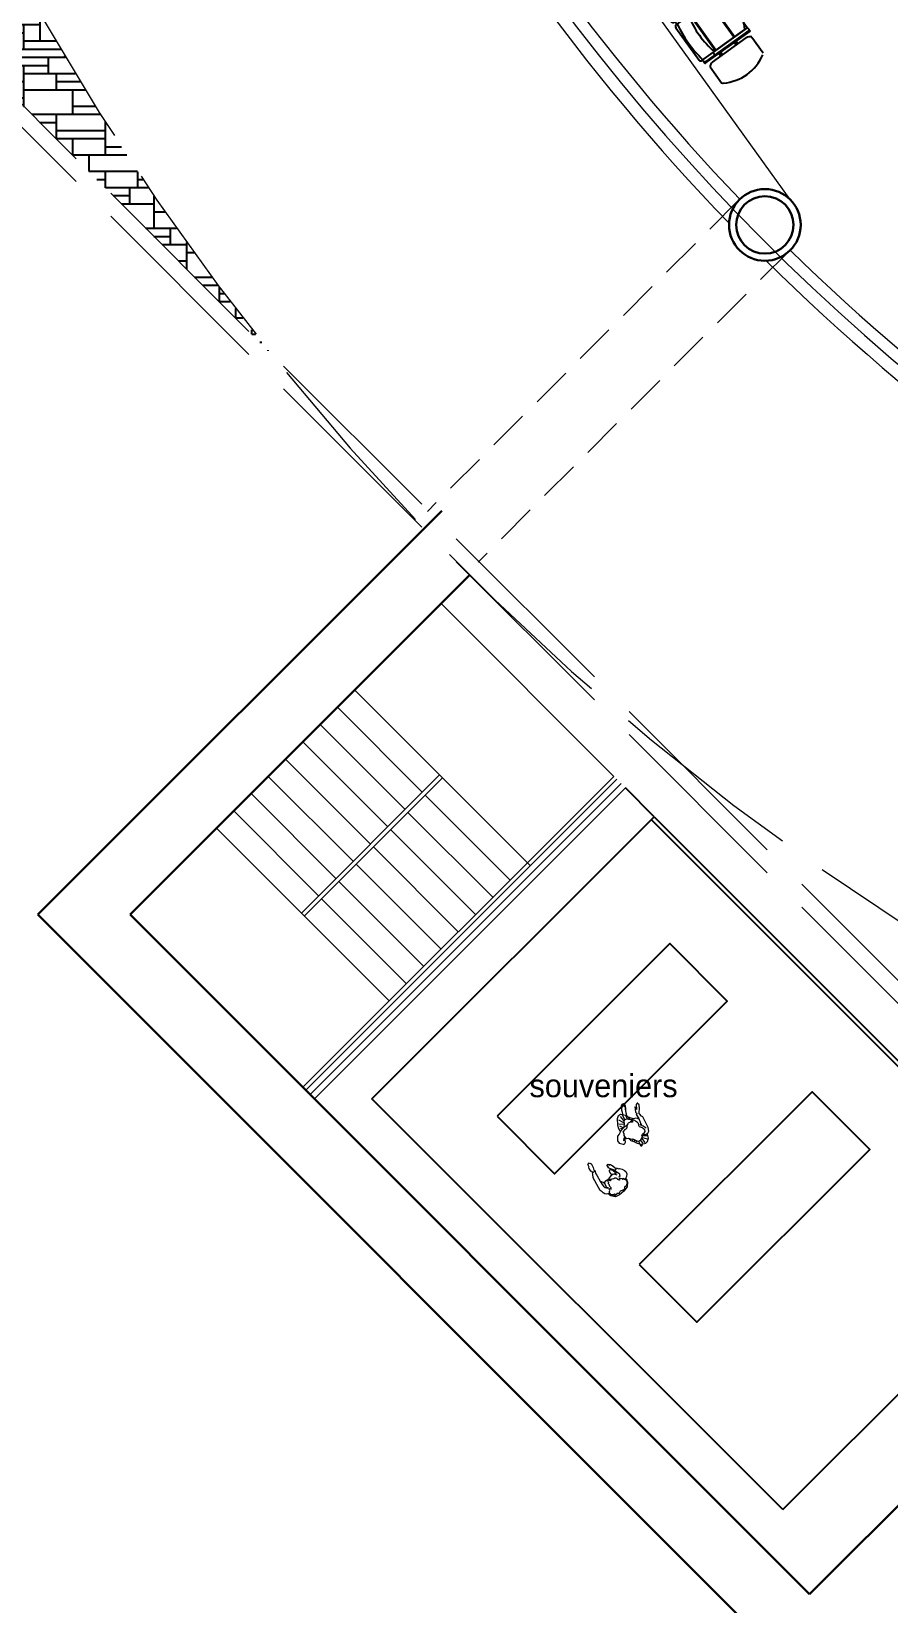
# Model space of a CAD drawing. Header units: millimetres. Extents: x 383 to 523, y 252 to 344.
# Drawn here: x 400.26 to 410.78, y 261.75 to 281.05 of the extents above; entities that cross this region are included whole.
import ezdxf

# ---------------------------------------------------------------- set-up
doc = ezdxf.new("R2010")
doc.units = ezdxf.units.MM
doc.header["$MEASUREMENT"] = 0
for name, pattern in [('ACAD_ISO02W100', [15, 12, -3]), ('ACAD_ISO04W100', [30, 24, -3, 0, -3]), ('DASHED', [0.75, 0.5, -0.25]), ('HIDDEN2', [4.7625, 3.175, -1.5875])]:
    doc.linetypes.add(name, pattern=pattern)
for name, color, linetype, lineweight in [('cubierta', 1, 'ACAD_ISO02W100', 15), ('ejes', 2, 'ACAD_ISO04W100', 13), ('muros', 5, 'Continuous', 30)]:
    doc.layers.add(name, color=color, linetype=linetype, lineweight=lineweight)
doc.layers.add('letreros', color=6, linetype='Continuous')
doc.layers.add('muebles', color=193, linetype='Continuous')

# ---------------------------------------------------------------- blocks, each defined once
blk = doc.blocks.new('banca')
at = {"layer": 'muebles'}
for p, q in [((-1.501, 0), (-1.991, 0)), ((-0.921, 0), (-1.411, 0)), ((-0.338, 0), (-0.828, 0)), ((0.245, 0), (-0.245, 0)), ((0.828, 0), (0.338, 0)), ((1.411, 0), (0.921, 0)), ((-2.138, -0.061), (-2.378, -0.061)), ((-2.108, -0.121), (-2.108, -0.631)), ((-2.068, -0.04), (-2.068, -0.712)), ((-2.056, -0.037), (-2.065, -0.037)), ((-2.056, -0.063), (-2.056, -0.037)), ((-2.056, -0.063), (-2.056, -0.713)), ((-2.016, -0.025), (-2.016, -0.716)), ((-1.476, -0.025), (-1.476, -0.716)), ((-1.436, -0.025), (-1.436, -0.716)), ((-0.896, -0.025), (-0.896, -0.716)), ((-0.856, -0.026), (-0.856, -0.716)), ((-0.313, -0.025), (-0.313, -0.716)), ((-0.273, -0.026), (-0.273, -0.716)), ((0.27, -0.025), (0.27, -0.716)), ((0.31, -0.026), (0.31, -0.716)), ((0.853, -0.025), (0.853, -0.716)), ((0.893, -0.026), (0.893, -0.716)), ((1.436, -0.025), (1.436, -0.716)), ((1.476, -0.026), (1.476, -0.716)), ((1.991, -0.003), (1.501, -0.003)), ((2.016, -0.03), (2.016, -0.719)), ((2.056, -0.043), (2.056, -0.04)), ((2.056, -0.04), (2.065, -0.041)), ((2.056, -0.066), (2.056, -0.04)), ((2.056, -0.693), (2.056, -0.043)), ((2.056, -0.05), (2.056, -0.047)), ((2.056, -0.066), (2.056, -0.716)), ((2.068, -0.716), (2.068, -0.044)), ((2.108, -0.125), (2.108, -0.635)), ((2.138, -0.065), (2.378, -0.065)), ((-2.108, -0.247), (-2.068, -0.247)), ((-2.108, -0.273), (-2.068, -0.273)), ((-2.013, -0.214), (-2.013, -0.677)), ((-2.013, -0.231), (-1.479, -0.231)), ((-2.013, -0.239), (-1.479, -0.239)), ((-1.479, -0.214), (-1.479, -0.677)), ((-1.433, -0.214), (-1.433, -0.677)), ((-1.433, -0.231), (-0.899, -0.231)), ((-1.433, -0.239), (-0.899, -0.239)), ((-0.899, -0.214), (-0.899, -0.677)), ((-0.853, -0.214), (-0.853, -0.677)), ((-0.85, -0.231), (-0.316, -0.231)), ((-0.85, -0.239), (-0.316, -0.239)), ((-0.316, -0.214), (-0.316, -0.677)), ((-0.27, -0.214), (-0.27, -0.677)), ((-0.267, -0.231), (0.267, -0.231)), ((-0.267, -0.239), (0.267, -0.239)), ((0.267, -0.214), (0.267, -0.677)), ((0.313, -0.214), (0.313, -0.677)), ((0.316, -0.231), (0.85, -0.231)), ((0.316, -0.239), (0.85, -0.239)), ((0.85, -0.214), (0.85, -0.677)), ((0.896, -0.214), (0.896, -0.677)), ((0.899, -0.231), (1.433, -0.231)), ((0.899, -0.239), (1.433, -0.239)), ((1.433, -0.214), (1.433, -0.677)), ((1.479, -0.214), (1.479, -0.677)), ((2.013, -0.235), (1.479, -0.235)), ((2.013, -0.242), (1.479, -0.242)), ((2.013, -0.218), (2.013, -0.681)), ((2.108, -0.251), (2.068, -0.251)), ((2.108, -0.276), (2.068, -0.276)), ((-2.108, -0.48), (-2.068, -0.48)), ((-2.108, -0.505), (-2.068, -0.505)), ((-2.013, -0.513), (-1.479, -0.513)), ((-2.013, -0.521), (-1.479, -0.521)), ((-1.433, -0.513), (-0.899, -0.513)), ((-1.433, -0.521), (-0.899, -0.521)), ((-0.85, -0.513), (-0.316, -0.513)), ((-0.85, -0.521), (-0.316, -0.521)), ((-0.267, -0.513), (0.267, -0.513)), ((-0.267, -0.521), (0.267, -0.521)), ((0.316, -0.513), (0.85, -0.513)), ((0.316, -0.521), (0.85, -0.521)), ((0.899, -0.513), (1.433, -0.513)), ((0.899, -0.521), (1.433, -0.521)), ((2.013, -0.517), (1.479, -0.517)), ((2.013, -0.524), (1.479, -0.524)), ((2.108, -0.483), (2.068, -0.483)), ((2.108, -0.509), (2.068, -0.509)), ((-2.138, -0.691), (-2.378, -0.691)), ((-2.056, -0.716), (-2.065, -0.715)), ((-2.056, -0.713), (-2.056, -0.716)), ((-2.016, -0.712), (-1.943, -0.712)), ((-1.594, -0.723), (-1.896, -0.723)), ((-1.547, -0.712), (-1.476, -0.712)), ((-1.436, -0.712), (-1.363, -0.712)), ((-1.014, -0.723), (-1.316, -0.723)), ((-0.967, -0.712), (-0.896, -0.712)), ((-0.853, -0.712), (-0.78, -0.712)), ((-0.431, -0.723), (-0.733, -0.723)), ((-0.384, -0.712), (-0.313, -0.712)), ((-0.27, -0.712), (-0.197, -0.712)), ((0.152, -0.723), (-0.15, -0.723)), ((0.199, -0.712), (0.27, -0.712)), ((0.313, -0.712), (0.386, -0.712)), ((0.735, -0.723), (0.433, -0.723)), ((0.782, -0.712), (0.853, -0.712)), ((0.896, -0.712), (0.969, -0.712)), ((1.318, -0.723), (1.016, -0.723)), ((1.365, -0.712), (1.436, -0.712)), ((1.476, -0.716), (1.549, -0.716)), ((1.898, -0.726), (1.596, -0.726)), ((1.945, -0.716), (2.016, -0.716)), ((2.056, -0.693), (2.056, -0.719)), ((2.056, -0.716), (2.056, -0.719)), ((2.056, -0.719), (2.065, -0.719)), ((2.138, -0.695), (2.378, -0.695))]:
    blk.add_line(p, q, dxfattribs=at)
for points in [[(-2.065, -0.037), (-2.066, -0.037), (-2.066, -0.037), (-2.067, -0.037), (-2.067, -0.038), (-2.067, -0.038), (-2.067, -0.038), (-2.068, -0.038), (-2.068, -0.039), (-2.068, -0.039), (-2.068, -0.04)], [(2.065, -0.041), (2.066, -0.041), (2.066, -0.041), (2.067, -0.041), (2.067, -0.041), (2.067, -0.042), (2.068, -0.042), (2.068, -0.043), (2.068, -0.043), (2.068, -0.044)], [(-2.065, -0.715), (-2.066, -0.715), (-2.066, -0.715), (-2.067, -0.715), (-2.067, -0.715), (-2.067, -0.714), (-2.068, -0.714), (-2.068, -0.713), (-2.068, -0.713), (-2.068, -0.712)], [(2.065, -0.719), (2.066, -0.719), (2.066, -0.719), (2.067, -0.719), (2.067, -0.718), (2.067, -0.718), (2.067, -0.718), (2.068, -0.718), (2.068, -0.717), (2.068, -0.717), (2.068, -0.716)]]:
    blk.add_lwpolyline(points, dxfattribs=at)
for centre, radius, start, end in [((-1.991, -0.025), 0.025, 90, 180), ((-1.501, -0.025), 0.025, 0, 90), ((-1.411, -0.025), 0.025, 90, 180), ((-0.921, -0.025), 0.025, 0, 90), ((-0.828, -0.025), 0.025, 90, 180), ((-0.338, -0.025), 0.025, 0, 90), ((-0.245, -0.025), 0.025, 90, 180), ((0.245, -0.025), 0.025, 0, 90), ((0.338, -0.025), 0.025, 90, 180), ((0.828, -0.025), 0.025, 0, 90), ((0.921, -0.025), 0.025, 90, 180), ((1.411, -0.025), 0.025, 0, 90), ((-1.909, -0.376), 0.569, 148.6643, 211.6638), ((-2.321, -0.127), 0.0874, 130.8585, 149.9755), ((-2.195, -0.127), 0.0874, 3.9886, 49.1415), ((-2.036, -0.136), 0.101, 78.5788, 101.4212), ((-1.746, -1.423), 1.407, 78.9336, 101.0664), ((-1.746, -1.257), 1.076, 75.4632, 104.5368), ((-1.456, -0.136), 0.101, 78.5788, 101.4212), ((-1.166, -1.423), 1.407, 78.9336, 101.0664), ((-1.166, -1.257), 1.076, 75.4632, 104.5368), ((-0.876, -0.136), 0.101, 78.5788, 101.4212), ((-0.583, -1.423), 1.407, 78.9336, 101.0664), ((-0.583, -1.257), 1.076, 75.4632, 104.5368), ((-0.293, -0.136), 0.101, 78.5788, 101.4212), ((0, -1.423), 1.407, 78.9336, 101.0664), ((0, -1.257), 1.076, 75.4632, 104.5368), ((0.29, -0.136), 0.101, 78.5788, 101.4212), ((0.583, -1.423), 1.407, 78.9336, 101.0664), ((0.583, -1.257), 1.076, 75.4632, 104.5368), ((0.873, -0.136), 0.101, 78.5788, 101.4212), ((1.166, -1.423), 1.407, 78.9336, 101.0664), ((1.166, -1.257), 1.076, 75.4632, 104.5368), ((1.456, -0.136), 0.101, 78.5788, 101.4212), ((1.501, -0.028), 0.025, 90, 180), ((1.746, -1.427), 1.407, 78.9336, 101.0664), ((1.746, -1.26), 1.076, 75.4632, 104.5368), ((1.991, -0.028), 0.025, 0, 90), ((2.036, -0.139), 0.101, 78.5788, 101.4212), ((2.195, -0.131), 0.0874, 130.8585, 176.0114), ((2.321, -0.131), 0.0874, 30.0245, 49.1415), ((1.909, -0.38), 0.569, 328.3362, 31.3357), ((-2.036, -0.128), 0.0699, 253.3653, 286.6347), ((-1.456, -0.154), 0.0699, 253.3653, 286.6347), ((-0.876, -0.154), 0.0699, 253.3653, 286.6347), ((-0.293, -0.154), 0.0699, 253.3653, 286.6347), ((0.29, -0.154), 0.0699, 253.3653, 286.6347), ((0.873, -0.154), 0.0699, 253.3653, 286.6347), ((1.456, -0.154), 0.0699, 253.3653, 286.6347), ((2.036, -0.132), 0.0699, 253.3653, 286.6347), ((-2.195, -0.625), 0.0874, 310.8585, 356.0114), ((-2.036, -0.617), 0.101, 258.5788, 281.4212), ((-1.86, -0.457), 0.268, 235.1243, 262.1797), ((-1.626, -0.475), 0.25, 277.3038, 306.0114), ((-1.456, -0.617), 0.101, 258.5788, 281.4212), ((-1.456, -0.617), 0.101, 258.5788, 281.4212), ((-1.28, -0.457), 0.268, 235.1243, 262.1797), ((-1.046, -0.475), 0.25, 277.3038, 306.0114), ((-0.876, -0.617), 0.101, 258.5788, 281.4212), ((-0.876, -0.617), 0.101, 258.5788, 281.4212), ((-0.697, -0.457), 0.268, 235.1243, 262.1797), ((-0.463, -0.475), 0.25, 277.3038, 306.0114), ((-0.293, -0.617), 0.101, 258.5788, 281.4212), ((-0.293, -0.617), 0.101, 258.5788, 281.4212), ((-0.113, -0.457), 0.268, 235.1243, 262.1797), ((0.12, -0.475), 0.25, 277.3038, 306.0114), ((0.29, -0.617), 0.101, 258.5788, 281.4212), ((0.29, -0.617), 0.101, 258.5788, 281.4212), ((0.47, -0.457), 0.268, 235.1243, 262.1797), ((0.703, -0.475), 0.25, 277.3038, 306.0114), ((0.873, -0.617), 0.101, 258.5788, 281.4212), ((0.873, -0.617), 0.101, 258.5788, 281.4212), ((1.053, -0.457), 0.268, 235.1243, 262.1797), ((1.286, -0.475), 0.25, 277.3038, 306.0114), ((1.456, -0.617), 0.101, 258.5788, 281.4212), ((1.456, -0.617), 0.101, 258.5788, 281.4212), ((1.632, -0.461), 0.268, 235.0932, 262.2108), ((1.866, -0.479), 0.25, 277.3038, 306.0114), ((2.036, -0.62), 0.101, 258.5788, 281.4212), ((2.195, -0.629), 0.0874, 183.9886, 229.1415), ((2.321, -0.629), 0.0874, 310.8585, 325.6711)]:
    blk.add_arc(centre, radius, start, end, dxfattribs=at)
blk.add_solid([(2.056, -0.051), (2.056, -0.051), (2.056, -0.043)], dxfattribs=at)
blk = doc.blocks.new('m1')
at = {"lineweight": 0}
for p, q in [((-0.229, 0.084), (-0.232, 0.072)), ((-0.232, 0.072), (-0.223, 0.06)), ((-0.216, 0.113), (-0.229, 0.084)), ((-0.223, 0.06), (-0.208, 0.051)), ((-0.209, 0.131), (-0.216, 0.113)), ((-0.181, 0.146), (-0.209, 0.131)), ((-0.208, 0.051), (-0.179, 0.052)), ((-0.165, 0.008), (-0.199, -0.017)), ((-0.183, 0.071), (-0.189, 0.066)), ((-0.162, 0.065), (-0.183, 0.071)), ((-0.158, 0.143), (-0.181, 0.146)), ((-0.179, 0.052), (-0.153, 0.051)), ((-0.166, 0.011), (-0.173, -0.006)), ((-0.151, 0.046), (-0.166, 0.03)), ((-0.166, 0.03), (-0.166, 0.011)), ((-0.15, 0.057), (-0.162, 0.065)), ((-0.124, 0.14), (-0.158, 0.143)), ((-0.153, 0.051), (-0.15, 0.057)), ((-0.127, 0.06), (-0.151, 0.046)), ((-0.115, 0.057), (-0.127, 0.06)), ((-0.1, 0.116), (-0.124, 0.14)), ((-0.1, 0.057), (-0.115, 0.057)), ((-0.062, 0.088), (-0.1, 0.116)), ((-0.082, 0.066), (-0.1, 0.057)), ((-0.074, 0.061), (-0.082, 0.066)), ((-0.054, 0.036), (-0.074, 0.061)), ((-0.07, 0.096), (-0.025, 0.11)), ((-0.028, 0.045), (-0.062, 0.088)), ((-0.051, 0.019), (-0.054, 0.036)), ((-0.035, 0.011), (-0.051, 0.019)), ((-0.043, 0.069), (-0.037, 0.088)), ((-0.008, 0.007), (-0.035, 0.011)), ((-0.03, 0.053), (-0.006, 0.094)), ((0.019, 0.036), (-0.03, 0.047)), ((-0.01, 0.007), (-0.028, 0.045)), ((-0.025, 0.11), (0.013, 0.116)), ((0.008, -0.007), (-0.008, 0.007)), ((0.008, 0.043), (0.021, 0.1)), ((0.013, 0.116), (0.092, 0.108)), ((0.045, 0.035), (0.019, 0.036)), ((0.027, 0.04), (0.071, 0.094)), ((0.062, 0.025), (0.045, 0.035)), ((0.057, 0.035), (0.11, 0.069)), ((0.069, -0.002), (0.062, 0.025)), ((0.068, 0.018), (0.123, 0.042)), ((0.071, -0.014), (0.109, 0.002)), ((0.092, 0.108), (0.128, 0.089)), ((0.119, 0.007), (0.099, -0.016)), ((0.13, 0.039), (0.119, 0.007)), ((0.128, 0.089), (0.14, 0.065)), ((0.14, 0.065), (0.13, 0.039)), ((0.134, 0.037), (0.158, 0.035)), ((0.158, 0.035), (0.187, 0.039)), ((0.187, 0.039), (0.214, 0.041)), ((0.2, 0.037), (0.221, 0.033)), ((0.214, 0.041), (0.239, 0.037)), ((0.221, 0.033), (0.236, 0.02)), ((0.235, 0.01), (0.226, -0.001)), ((0.236, 0.02), (0.235, 0.01)), ((0.239, 0.037), (0.258, 0.024)), ((0.264, 0.01), (0.256, 0)), ((0.258, 0.024), (0.264, 0.01)), ((-0.279, -0.13), (-0.282, -0.139)), ((-0.282, -0.139), (-0.277, -0.145)), ((-0.257, -0.118), (-0.279, -0.13)), ((-0.277, -0.145), (-0.263, -0.151)), ((-0.241, -0.087), (-0.262, -0.139)), ((-0.262, -0.139), (-0.258, -0.193)), ((-0.258, -0.193), (-0.241, -0.217)), ((-0.217, -0.133), (-0.25, -0.157)), ((-0.194, -0.153), (-0.249, -0.184)), ((-0.224, -0.11), (-0.245, -0.112)), ((-0.216, -0.051), (-0.241, -0.087)), ((-0.217, -0.09), (-0.229, -0.082)), ((-0.215, -0.09), (-0.221, -0.112)), ((-0.221, -0.112), (-0.208, -0.141)), ((-0.198, -0.063), (-0.217, -0.06)), ((-0.199, -0.017), (-0.216, -0.051)), ((-0.198, -0.065), (-0.215, -0.09)), ((-0.208, -0.141), (-0.177, -0.162)), ((-0.182, -0.163), (-0.208, -0.219)), ((-0.185, -0.041), (-0.2, -0.036)), ((-0.186, -0.053), (-0.198, -0.065)), ((-0.186, -0.016), (-0.188, -0.013)), ((-0.18, -0.034), (-0.186, -0.053)), ((-0.173, -0.006), (-0.182, -0.017)), ((-0.182, -0.017), (-0.18, -0.034)), ((-0.177, -0.162), (-0.156, -0.16)), ((-0.159, -0.164), (-0.166, -0.223)), ((-0.156, -0.16), (-0.136, -0.176)), ((-0.144, -0.177), (-0.148, -0.196)), ((-0.136, -0.176), (-0.132, -0.192)), ((-0.132, -0.192), (-0.116, -0.206)), ((-0.094, -0.204), (-0.078, -0.192)), ((-0.078, -0.192), (-0.066, -0.178)), ((-0.066, -0.178), (-0.054, -0.158)), ((-0.043, -0.193), (-0.06, -0.212)), ((-0.054, -0.158), (-0.048, -0.145)), ((-0.048, -0.145), (-0.029, -0.139)), ((-0.035, -0.177), (-0.043, -0.193)), ((-0.035, -0.176), (-0.031, -0.165)), ((-0.004, -0.165), (-0.035, -0.177)), ((-0.031, -0.165), (-0.022, -0.156)), ((-0.029, -0.139), (-0.006, -0.137)), ((-0.022, -0.156), (-0.017, -0.152)), ((-0.006, -0.137), (0.007, -0.129)), ((0.054, -0.152), (-0.004, -0.165)), ((0.007, -0.129), (0.019, -0.117)), ((0.017, -0.016), (0.008, -0.007)), ((0.023, -0.031), (0.017, -0.016)), ((0.019, -0.117), (0.027, -0.105)), ((0.021, -0.061), (0.024, -0.046)), ((0.023, -0.069), (0.021, -0.061)), ((0.024, -0.046), (0.023, -0.031)), ((0.039, -0.072), (0.023, -0.069)), ((0.024, -0.037), (0.028, -0.044)), ((0.027, -0.105), (0.037, -0.1)), ((0.028, -0.044), (0.043, -0.053)), ((0.03, -0.062), (0.028, -0.068)), ((0.043, -0.056), (0.03, -0.062)), ((0.037, -0.1), (0.045, -0.082)), ((0.042, -0.072), (0.039, -0.072)), ((0.045, -0.069), (0.042, -0.072)), ((0.043, -0.053), (0.043, -0.056)), ((0.045, -0.082), (0.045, -0.069)), ((0.048, -0.149), (0.059, -0.136)), ((0.053, -0.057), (0.063, -0.023)), ((0.062, -0.087), (0.053, -0.057)), ((0.109, -0.127), (0.054, -0.152)), ((0.059, -0.136), (0.063, -0.116)), ((0.062, -0.043), (0.086, -0.029)), ((0.063, -0.116), (0.062, -0.087)), ((0.063, -0.023), (0.069, -0.002)), ((0.082, -0.042), (0.064, -0.083)), ((0.068, -0.203), (0.078, -0.189)), ((0.078, -0.189), (0.111, -0.17)), ((0.099, -0.016), (0.082, -0.042)), ((0.146, -0.005), (0.105, -0.01)), ((0.115, -0.135), (0.109, -0.127)), ((0.111, -0.17), (0.113, -0.164)), ((0.113, -0.164), (0.133, -0.166)), ((0.129, -0.135), (0.115, -0.135)), ((0.139, -0.124), (0.129, -0.135)), ((0.133, -0.166), (0.171, -0.178)), ((0.173, -0.123), (0.139, -0.124)), ((0.177, -0.004), (0.146, -0.005)), ((0.169, -0.141), (0.171, -0.136)), ((0.235, -0.146), (0.169, -0.141)), ((0.171, -0.136), (0.189, -0.131)), ((0.171, -0.178), (0.223, -0.181)), ((0.201, -0.123), (0.173, -0.123)), ((0.2, -0.006), (0.177, -0.004)), ((0.209, -0.004), (0.185, -0.002)), ((0.189, -0.131), (0.205, -0.129)), ((0.233, -0.008), (0.2, -0.006)), ((0.205, -0.129), (0.201, -0.123)), ((0.226, -0.001), (0.209, -0.004)), ((0.223, -0.181), (0.227, -0.174)), ((0.227, -0.174), (0.235, -0.172)), ((0.256, 0), (0.233, -0.008)), ((0.235, -0.172), (0.234, -0.165)), ((0.234, -0.165), (0.243, -0.165)), ((0.238, -0.154), (0.235, -0.146)), ((0.244, -0.157), (0.238, -0.154)), ((0.243, -0.165), (0.244, -0.157)), ((-0.241, -0.217), (-0.199, -0.236)), ((-0.199, -0.236), (-0.152, -0.23)), ((-0.152, -0.23), (-0.142, -0.223)), ((-0.148, -0.196), (-0.147, -0.215)), ((-0.147, -0.215), (-0.139, -0.234)), ((-0.139, -0.234), (-0.117, -0.253)), ((-0.117, -0.253), (-0.07, -0.248)), ((-0.116, -0.206), (-0.094, -0.204)), ((-0.06, -0.212), (-0.075, -0.223)), ((-0.07, -0.248), (-0.002, -0.225)), ((-0.002, -0.225), (0.068, -0.203))]:
    blk.add_line(p, q, dxfattribs=at)
blk = doc.blocks.new('m3')
at = {"layer": 'muebles', "lineweight": 0}
for p, q in [((-0.094, 0.179), (-0.077, 0.232)), ((-0.077, 0.232), (-0.029, 0.264)), ((-0.066, 0.201), (-0.062, 0.203)), ((-0.064, 0.198), (-0.066, 0.201)), ((-0.061, 0.19), (-0.064, 0.198)), ((-0.062, 0.218), (-0.063, 0.209)), ((-0.047, 0.245), (-0.062, 0.218)), ((-0.062, 0.203), (-0.061, 0.202)), ((-0.061, 0.202), (-0.058, 0.209)), ((-0.058, 0.214), (-0.046, 0.216)), ((-0.058, 0.209), (-0.058, 0.214)), ((-0.025, 0.255), (-0.047, 0.245)), ((-0.046, 0.216), (-0.045, 0.226)), ((-0.045, 0.226), (-0.041, 0.236)), ((-0.041, 0.236), (-0.028, 0.247)), ((-0.029, 0.264), (0.017, 0.273)), ((-0.028, 0.247), (-0.018, 0.253)), ((0, 0.264), (-0.025, 0.255)), ((-0.018, 0.253), (-0.006, 0.252)), ((-0.01, 0.251), (-0.004, 0.253)), ((-0.006, 0.252), (0.011, 0.247)), ((-0.004, 0.253), (0.012, 0.27)), ((0.011, 0.247), (0.02, 0.239)), ((0.012, 0.27), (0.02, 0.287)), ((0.02, 0.287), (0.037, 0.3)), ((0.02, 0.239), (0.028, 0.228)), ((0.035, 0.207), (0.027, 0.206)), ((0.027, 0.206), (0.033, 0.198)), ((0.028, 0.228), (0.044, 0.224)), ((0.033, 0.198), (0.04, 0.193)), ((0.04, 0.208), (0.035, 0.207)), ((0.037, 0.3), (0.06, 0.307)), ((0.046, 0.215), (0.04, 0.208)), ((0.04, 0.193), (0.05, 0.193)), ((0.044, 0.224), (0.046, 0.215)), ((0.05, 0.193), (0.063, 0.193)), ((0.06, 0.307), (0.08, 0.306)), ((0.063, 0.193), (0.073, 0.188)), ((0.064, 0.217), (0.074, 0.227)), ((0.067, 0.226), (0.064, 0.217)), ((0.079, 0.236), (0.067, 0.226)), ((0.074, 0.227), (0.095, 0.227)), ((0.093, 0.245), (0.079, 0.236)), ((0.08, 0.306), (0.108, 0.313)), ((0.117, 0.247), (0.093, 0.245)), ((0.095, 0.227), (0.124, 0.217)), ((0.108, 0.313), (0.151, 0.303)), ((0.144, 0.244), (0.117, 0.247)), ((0.124, 0.217), (0.144, 0.2)), ((0.135, 0.214), (0.154, 0.218)), ((0.184, 0.237), (0.144, 0.244)), ((0.144, 0.2), (0.147, 0.181)), ((0.151, 0.303), (0.281, 0.268)), ((0.154, 0.218), (0.173, 0.228)), ((0.173, 0.228), (0.179, 0.234)), ((0.272, 0.214), (0.184, 0.237)), ((0.294, 0.211), (0.272, 0.214)), ((0.281, 0.268), (0.315, 0.243)), ((0.331, 0.194), (0.294, 0.211)), ((0.315, 0.243), (0.331, 0.235)), ((0.335, 0.226), (0.327, 0.218)), ((0.327, 0.218), (0.329, 0.203)), ((0.329, 0.203), (0.333, 0.2)), ((0.331, 0.235), (0.336, 0.228)), ((0.34, 0.195), (0.331, 0.194)), ((0.336, 0.228), (0.348, 0.227)), ((0.344, 0.197), (0.34, 0.195)), ((0.375, 0.182), (0.344, 0.197)), ((0.348, 0.227), (0.362, 0.234)), ((0.362, 0.234), (0.396, 0.227)), ((0.396, 0.227), (0.414, 0.217)), ((0.414, 0.217), (0.408, 0.215)), ((0.408, 0.215), (0.444, 0.202)), ((0.445, 0.197), (0.441, 0.195)), ((0.441, 0.195), (0.449, 0.188)), ((0.444, 0.202), (0.445, 0.197)), ((-0.097, 0.109), (-0.094, 0.179)), ((-0.087, 0.044), (-0.097, 0.109)), ((-0.048, -0.001), (-0.087, 0.044)), ((-0.085, 0.087), (-0.083, 0.092)), ((-0.082, 0.081), (-0.085, 0.087)), ((-0.083, 0.107), (-0.079, 0.118)), ((-0.083, 0.092), (-0.083, 0.107)), ((-0.074, 0.075), (-0.082, 0.081)), ((-0.079, 0.118), (-0.072, 0.128)), ((-0.074, 0.172), (-0.069, 0.183)), ((-0.074, 0.166), (-0.074, 0.172)), ((-0.071, 0.159), (-0.074, 0.166)), ((-0.068, 0.069), (-0.074, 0.075)), ((-0.072, 0.128), (-0.069, 0.141)), ((-0.072, 0.052), (-0.07, 0.057)), ((-0.072, 0.043), (-0.072, 0.052)), ((-0.066, 0.035), (-0.072, 0.043)), ((-0.069, 0.151), (-0.071, 0.159)), ((-0.07, 0.057), (-0.066, 0.06)), ((-0.069, 0.183), (-0.065, 0.186)), ((-0.069, 0.141), (-0.069, 0.151)), ((-0.066, 0.06), (-0.068, 0.069)), ((-0.06, 0.027), (-0.066, 0.035)), ((-0.065, 0.186), (-0.061, 0.19)), ((-0.055, 0.02), (-0.06, 0.027)), ((-0.054, 0.013), (-0.055, 0.02)), ((-0.054, 0.006), (-0.054, 0.013)), ((-0.053, 0.007), (-0.054, 0.006)), ((-0.05, 0.009), (-0.053, 0.007)), ((-0.04, 0.006), (-0.05, 0.009)), ((-0.029, -0.001), (-0.04, 0.006)), ((0.007, 0.002), (-0.007, -0.002)), ((0.01, 0.003), (0.007, 0.002)), ((0.014, 0.001), (0.01, 0.003)), ((0.022, 0.019), (0.014, 0.013)), ((0.014, 0.013), (0.019, 0.004)), ((0.02, 0.001), (0.014, 0.001)), ((0.019, 0.004), (0.02, 0.001)), ((0.03, 0.019), (0.022, 0.019)), ((0.046, 0.029), (0.03, 0.019)), ((0.045, 0.054), (0.039, 0.053)), ((0.039, 0.053), (0.039, 0.043)), ((0.039, 0.043), (0.046, 0.039)), ((0.057, 0.056), (0.045, 0.054)), ((0.046, 0.039), (0.047, 0.041)), ((0.052, 0.037), (0.046, 0.029)), ((0.047, 0.041), (0.052, 0.037)), ((0.065, 0.063), (0.057, 0.056)), ((0.073, 0.064), (0.065, 0.063)), ((0.068, 0.026), (0.067, 0.015)), ((0.067, 0.015), (0.078, 0.008)), ((0.076, 0.032), (0.068, 0.026)), ((0.073, 0.188), (0.077, 0.183)), ((0.077, 0.063), (0.073, 0.064)), ((0.077, 0.183), (0.086, 0.183)), ((0.089, 0.065), (0.077, 0.063)), ((0.078, 0.008), (0.087, -0.001)), ((0.086, 0.183), (0.099, 0.182)), ((0.087, -0.001), (0.104, 0.004)), ((0.096, 0.072), (0.089, 0.065)), ((0.097, 0.077), (0.096, 0.072)), ((0.102, 0.094), (0.097, 0.086)), ((0.097, 0.086), (0.097, 0.077)), ((0.099, 0.182), (0.104, 0.175)), ((0.111, 0.106), (0.102, 0.094)), ((0.104, 0.175), (0.107, 0.171)), ((0.104, 0.004), (0.118, 0.006)), ((0.107, 0.171), (0.119, 0.169)), ((0.129, 0.044), (0.107, 0.034)), ((0.115, 0.145), (0.111, 0.137)), ((0.111, 0.14), (0.112, 0.138)), ((0.111, 0.137), (0.111, 0.124)), ((0.111, 0.124), (0.114, 0.116)), ((0.112, 0.117), (0.111, 0.117)), ((0.114, 0.116), (0.111, 0.106)), ((0.112, 0.138), (0.118, 0.135)), ((0.118, 0.124), (0.112, 0.117)), ((0.125, 0.147), (0.115, 0.145)), ((0.118, 0.135), (0.124, 0.129)), ((0.124, 0.129), (0.118, 0.124)), ((0.118, 0.006), (0.129, 0.007)), ((0.119, 0.169), (0.125, 0.167)), ((0.129, 0.018), (0.122, 0.007)), ((0.125, 0.167), (0.132, 0.158)), ((0.133, 0.146), (0.125, 0.147)), ((0.146, 0.056), (0.129, 0.044)), ((0.135, 0.044), (0.129, 0.018)), ((0.129, 0.007), (0.158, 0.019)), ((0.132, 0.158), (0.133, 0.146)), ((0.134, 0.028), (0.179, 0.033)), ((0.147, 0.181), (0.138, 0.133)), ((0.138, 0.133), (0.148, 0.083)), ((0.148, 0.083), (0.146, 0.056)), ((0.175, 0.078), (0.152, 0.079)), ((0.158, 0.019), (0.169, 0.016)), ((0.159, 0.016), (0.159, 0.005)), ((0.159, 0.005), (0.164, -0.007)), ((0.169, 0.016), (0.204, 0.033)), ((0.206, 0.069), (0.175, 0.078)), ((0.179, 0.033), (0.208, 0.05)), ((0.204, 0.033), (0.243, 0.052)), ((0.216, 0.062), (0.206, 0.069)), ((0.208, 0.05), (0.216, 0.062)), ((0.253, 0.003), (0.237, -0.001)), ((0.243, 0.052), (0.248, 0.05)), ((0.248, 0.05), (0.243, 0.04)), ((0.243, 0.04), (0.256, 0.047)), ((0.277, 0.023), (0.252, 0.013)), ((0.252, 0.013), (0.264, 0.014)), ((0.261, 0.008), (0.253, 0.003)), ((0.256, 0.047), (0.262, 0.045)), ((0.262, 0.045), (0.258, 0.037)), ((0.258, 0.037), (0.273, 0.043)), ((0.264, 0.014), (0.261, 0.008)), ((0.273, 0.043), (0.276, 0.037)), ((0.276, 0.037), (0.274, 0.032)), ((0.274, 0.032), (0.279, 0.03)), ((0.279, 0.03), (0.277, 0.023)), ((0.398, 0.175), (0.375, 0.182)), ((0.427, 0.165), (0.398, 0.175)), ((0.432, 0.173), (0.427, 0.165)), ((0.44, 0.173), (0.432, 0.173)), ((0.44, 0.179), (0.44, 0.173)), ((0.449, 0.179), (0.44, 0.179)), ((0.449, 0.188), (0.449, 0.179)), ((-0.023, -0.012), (-0.048, -0.001)), ((-0.016, -0.006), (-0.029, -0.001)), ((0.005, -0.017), (-0.023, -0.012)), ((-0.007, -0.002), (-0.016, -0.006)), ((0.001, -0.012), (-0.002, -0.004)), ((0.011, -0.037), (0.001, -0.012)), ((0.031, -0.065), (0.011, -0.037)), ((0.06, -0.074), (0.031, -0.065)), ((0.083, -0.073), (0.06, -0.074)), ((0.112, -0.063), (0.083, -0.073)), ((0.142, -0.046), (0.112, -0.063)), ((0.146, -0.035), (0.142, -0.046)), ((0.175, -0.022), (0.146, -0.035)), ((0.164, -0.007), (0.168, -0.016)), ((0.178, -0.01), (0.175, -0.022)), ((0.194, -0.007), (0.178, -0.01)), ((0.214, -0.007), (0.194, -0.007)), ((0.237, -0.001), (0.214, -0.007))]:
    blk.add_line(p, q, dxfattribs=at)

msp = doc.modelspace()

# ---------------------------------------------------------------- hatches: boundary and pattern name
at = {"layer": 'muebles'}
h = msp.add_hatch(dxfattribs=at)
h.set_pattern_fill('CUTSTONE', color=256, scale=2, style=0, pattern_type=2)
h.set_pattern_definition([(0, (174.1632, 120.0362), (0, 2), [1.5, -0.5]), (0, (174.1632, 120.1362), (0, 2), [-0.6, 0.6, -0.3, 0.5]), (0, (174.1632, 120.2362), (0, 2), [-0.9, 1.1]), (0, (174.1632, 120.3362), (0, 2), [0.9, -1.1]), (0, (174.1632, 120.4362), (0, 2), [-0.4, 1.6]), (0, (174.1632, 120.5362), (0, 2), [0.7, -0.5, 0.6, -0.2]), (0, (174.8632, 120.6362), (0, 2), [1.6, -0.4]), (0, (174.0632, 120.7362), (0, 2), [1.1, -0.9]), (0, (173.7632, 120.8362), (0, 2), [0.9, -1.1]), (0, (174.1632, 120.9362), (0, 2), [1.6, -0.4]), (0, (174.1632, 121.0362), (0, 2), [-0.8, 0.5, -0.3, 0.4]), (0, (175.1632, 121.1362), (0, 2), [1.2, -0.8]), (0, (174.3632, 121.2362), (0, 2), [0.8, -0.4, 0.3, -0.5]), (0, (174.7632, 121.3362), (0, 2), [0.8, -0.3, 0.5, -0.4]), (0, (175.5632, 121.4362), (0, 2), [1.2, -0.8]), (0, (174.7632, 121.5362), (0, 2), [0.8, -1.2]), (0, (175.1632, 121.6362), (0, 2), [0.9, -1.1]), (0, (175.1632, 121.7362), (0, 2), [-0.6, 1.4]), (0, (174.5632, 121.8362), (0, 2), [0.6, -1.4]), (0, (175.1632, 121.9362), (0, 2), [1.4, -0.6]), (90, (174.1632, 120.8362), (-2, 1e-16), [0.3, -0.8, 0.7, -0.2]), (90, (174.3632, 120.9362), (-2, 1e-16), [0.5, -0.3, 0.2, -1]), (90, (174.4632, 120.5362), (-2, 1e-16), [0.2, -1.8]), (90, (174.5632, 120.3362), (-2, 1e-16), [0.2, -1.2, 0.3, -0.3]), (90, (174.6632, 120.7362), (-2, 1e-16), [0.2, -1.8]), (90, (174.7632, 120.0362), (-2, 1e-16), [0.3, -0.9, 0.5, -0.3]), (90, (174.8632, 120.4362), (-2, 1e-16), [0.3, -1.7]), (90, (174.9632, 120.9362), (-2, 1e-16), [0.3, -0.1, 0.2, -1.4]), (90, (175.0632, 120.1362), (-2, 1e-16), [0.3, -1.7]), (90, (175.1632, 120.6362), (-2, 1e-16), [0.3, -0.1, 0.3, -0.2, 0.5, -0.6]), (90, (175.3632, 120.6362), (-2, 1e-16), [-1.4, 0.2, -0.2, 0.2]), (90, (175.4632, 120.9362), (-2, 1e-16), [0.2, -1.8]), (90, (175.5632, 120.2362), (-2, 1e-16), [0.2, -0.7, 0.5, -0.6]), (90, (175.6632, 120.5362), (-2, 1e-16), [0.1, -1.3, 0.3, -0.3]), (90, (175.7632, 120.6362), (-2, 1e-16), [0.5, -0.5, 0.3, -0.7]), (90, (175.8632, 121.1362), (-2, 1e-16), [0.3, -0.5, 0.2, -1]), (90, (175.9632, 120.4362), (-2, 1e-16), [0.2, -1.8]), (90, (176.0632, 120.6362), (-2, 1e-16), [0.2, -0.6, 0.3, -0.9])])
h.paths.add_polyline_path([(397.039, 289.645), (390.694, 289.605), (403.183, 277.115, -0.109471)])

# ---------------------------------------------------------------- linework, layer by layer
at = {"layer": 'cubierta', "linetype": 'ACAD_ISO02W100', "lineweight": 18, "ltscale": 0.2}
for p, q in [((428.382, 251.913), (382.913, 297.386)), ((428.382, 251.631), (382.772, 297.245))]:
    msp.add_line(p, q, dxfattribs=at)
msp.add_arc((428.383, 297.242), 32.252, 181.8805, 44.9344, dxfattribs=at)
at = {"layer": 'ejes'}
msp.add_line((403.677, 268), (407.496, 271.819), dxfattribs=at)
at = {"layer": 'muebles'}
for p, q in [((407.902, 271.412), (407.549, 271.765)), ((404.437, 267.947), (407.902, 271.412)), ((407.902, 271.412), (412.946, 266.365)), ((407.867, 271.377), (412.91, 266.33)), ((409.481, 262.903), (404.437, 267.947)), ((409.481, 262.903), (412.948, 266.368))]:
    msp.add_line(p, q, dxfattribs=at)
for points in [[(405.973, 267.733), (406.679, 267.025), (408.801, 269.146), (408.095, 269.853)], [(407.72, 265.914), (408.427, 265.206), (410.549, 267.327), (409.842, 268.034)]]:
    msp.add_lwpolyline(points, close=True, dxfattribs=at)
at = {"layer": 'muros', "lineweight": 18}
for p, q in [((409.571, 278.99), (404.753, 285.699)), ((407.407, 271.907), (405.286, 274.028)), ((406.347, 270.846), (404.225, 272.968)), ((405.056, 271.713), (404.013, 272.756)), ((404.844, 271.5), (403.801, 272.543)), ((404.632, 271.288), (403.589, 272.331)), ((404.42, 271.076), (403.377, 272.119)), ((404.208, 270.864), (403.165, 271.907)), ((403.571, 270.228), (405.268, 271.925)), ((403.589, 268.089), (407.407, 271.907)), ((403.607, 270.192), (405.304, 271.889)), ((403.624, 268.053), (407.443, 271.872)), ((403.996, 270.652), (402.953, 271.695)), ((403.73, 267.947), (407.549, 271.765)), ((406.135, 270.634), (405.092, 271.677)), ((403.783, 270.44), (402.74, 271.483)), ((405.922, 270.422), (404.879, 271.465)), ((404.65, 269.149), (402.528, 271.271)), ((405.71, 270.21), (404.667, 271.253)), ((405.498, 269.998), (404.455, 271.041)), ((406.382, 270.811), (406.347, 270.846)), ((405.286, 269.786), (404.243, 270.829)), ((405.074, 269.574), (404.031, 270.617)), ((404.862, 269.361), (403.819, 270.404))]:
    msp.add_line(p, q, dxfattribs=at)
at = {"layer": 'muros', "linetype": 'DASHED', "lineweight": 13}
for p, q in [((408.939, 278.981), (405.118, 275.16)), ((409.563, 278.36), (405.742, 274.539))]:
    msp.add_line(p, q, dxfattribs=at)
at = {"layer": 'muros'}
for p, q in [((400.336, 270.21), (405.294, 275.168)), ((401.468, 270.21), (405.636, 274.378)), ((409.811, 260.734), (400.336, 270.21)), ((409.811, 261.866), (401.468, 270.21)), ((409.811, 261.866), (413.98, 266.034))]:
    msp.add_line(p, q, dxfattribs=at)
for radius in [0.44, 0.352]:
    msp.add_circle((409.262, 278.678), radius, dxfattribs=at)
at = {"layer": 'muros', "lineweight": 18}
for radius, start, end in [(26.544, 180, 0.0035), (26.7, 207.3812, 223.992), (26.4, 207.6415, 223.7317), (26.4, 225.6415, 241.7317), (26.7, 225.3812, 241.992)]:
    msp.add_arc((428.031, 297.243), radius, start, end, dxfattribs=at)

# ---------------------------------------------------------------- block references
at = {"layer": 'muebles', "linetype": 'Continuous'}
for name, p, rotation in [('m1', (407.572, 267.63), 98.14661533072312), ('m3', (407.542, 266.959), 133.4723419481814)]:
    msp.add_blockref(name, p, dxfattribs=dict(at, rotation=rotation))
at = {"layer": 'muros', "rotation": 125.6814011132851}
msp.add_blockref('banca', (407.292, 282.319), dxfattribs=at)

# ---------------------------------------------------------------- texts
at = {"layer": 'letreros', "color": 2, "linetype": 'HIDDEN2', "ltscale": 0.01, "insert": (406.372, 268.249), "char_height": 0.2813, "width": 3.7589, "attachment_point": 1}
msp.add_mtext('souveniers', dxfattribs=at)

doc.saveas('drawing.dxf')
